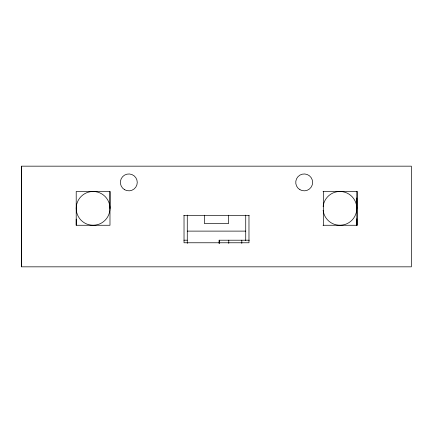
<?xml version="1.0" encoding="UTF-8"?>
<svg xmlns="http://www.w3.org/2000/svg" width="433" height="433" viewBox="0 0 433 433"><rect width="100%" height="100%" fill="white"/><g stroke="black" fill="none" stroke-linecap="round" stroke-linejoin="round"><path stroke-width="0.65" d="M21.65 266.831L21.65 166.164L411.35 166.164L411.35 266.836L21.65 266.836L21.65 166.164M76.208 225.268L76.208 191.489L109.982 191.489L109.982 225.268L76.208 225.263L76.208 219.093M109.982 208.376A16.887 16.887 0 0 0 84.651 193.751A16.887 16.887 0 0 0 84.651 223A16.887 16.887 0 0 0 109.982 208.376L109.982 191.489M356.797 218.768L356.797 225.263L356.797 197.984M356.792 208.381L356.797 191.489M323.023 191.489L357.442 191.494L357.442 225.268L323.023 225.263M183.792 215.493L249.208 215.493M187.273 231.114L245.727 231.114M183.911 240.196L187.273 240.196M249.354 240.207L219.055 240.207L219.055 243.449M323.668 191.494L323.668 225.268M248.975 215.493L248.975 242.772L184.025 242.772L184.025 215.493M245.727 215.125L245.727 240.548M241.803 240.207L241.803 243.449M228.776 240.207L228.776 243.449M228.516 215.201L228.516 223.644L204.484 223.644L204.484 215.201M219.607 240.207L219.607 243.449M187.273 215.125L187.273 243.449M323.121 206.492A16.887 16.887 0 0 1 348.89 194.081A16.887 16.887 0 0 1 348.89 222.676A16.887 16.887 0 0 1 323.121 210.27M299.961 189.714A8.444 8.444 0 0 0 312.626 182.401A8.444 8.444 0 0 0 299.961 175.089A8.444 8.444 0 0 0 299.961 189.714M124.596 189.714A8.444 8.444 0 0 0 137.261 182.401A8.444 8.444 0 0 0 124.596 175.089A8.444 8.444 0 0 0 124.596 189.714"/></g></svg>
